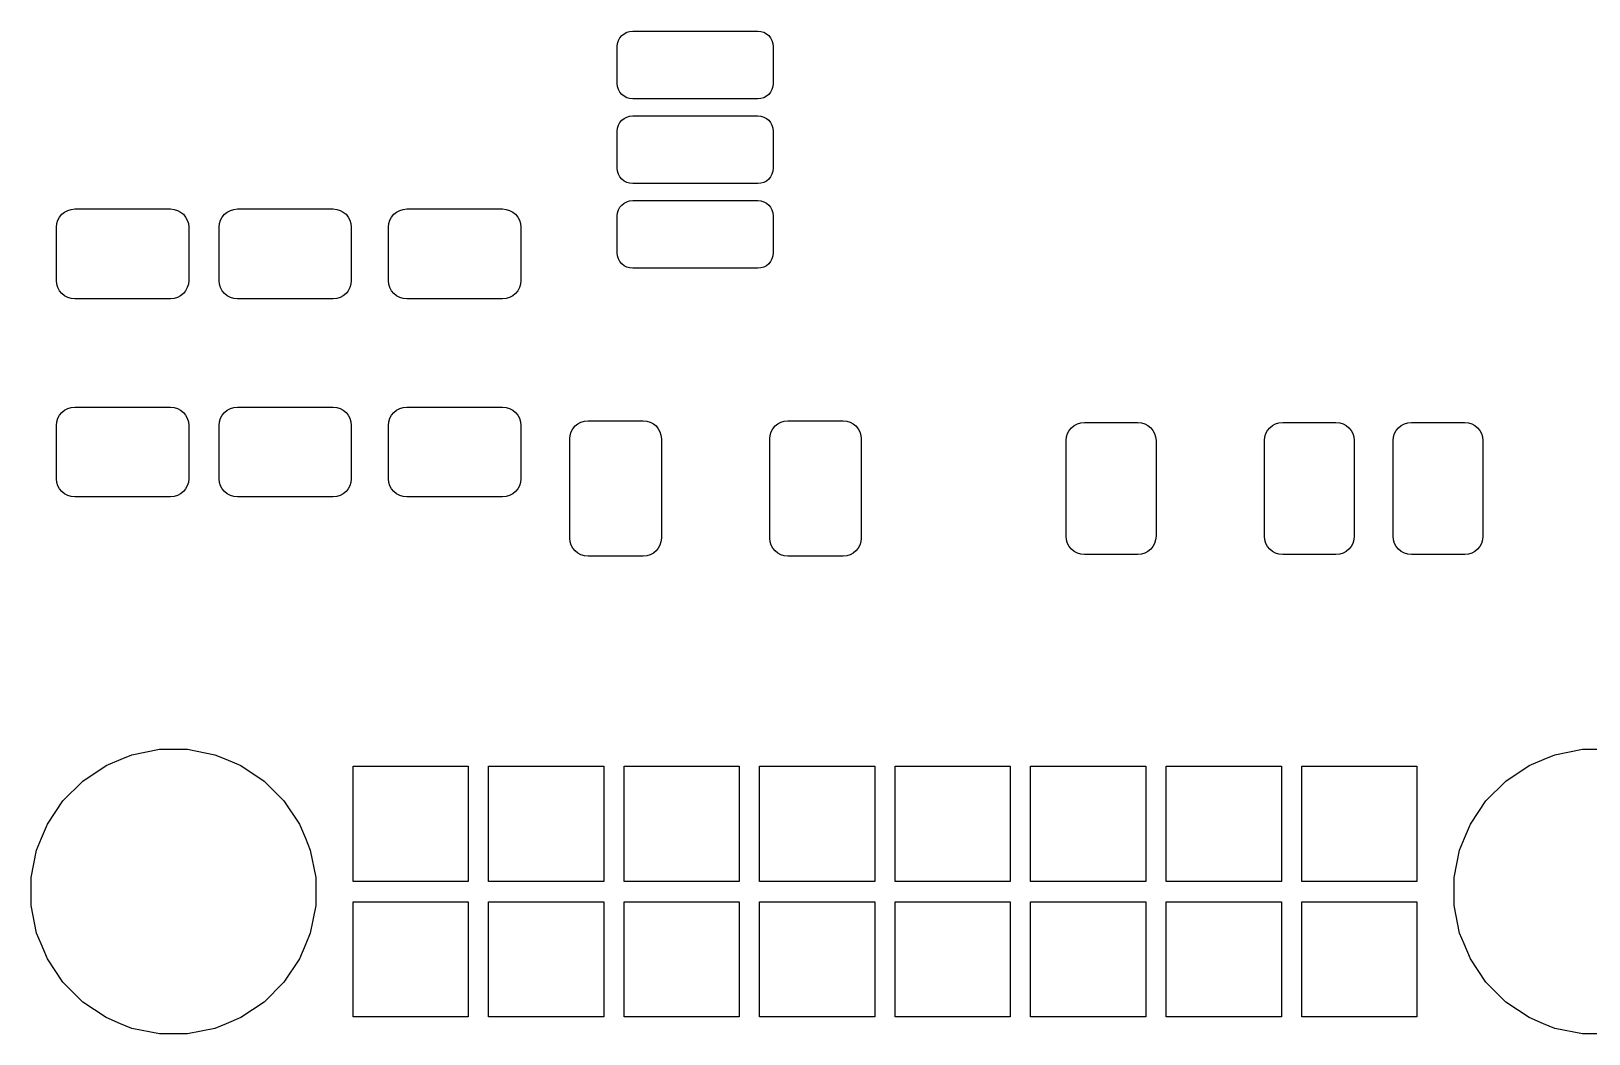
# Model space of a CAD drawing. Extents: x -2.2 to 93.1, y -83.6 to 12.9.
# Drawn here: x 33.4 to 56.39, y -81.8 to -67 of the extents above; entities that cross this region are included whole.
import ezdxf

# ---------------------------------------------------------------- set-up
doc = ezdxf.new("R2010")
doc.units = 0
doc.layers.add('BLACK', color=7, linetype='CONTINUOUS')

msp = doc.modelspace()

# ---------------------------------------------------------------- linework, layer by layer
at = {"layer": 'BLACK', "linetype": 'CONTINUOUS'}
for p, q in [((42.0673, -67.139), (42.0881, -67.1001)), ((42.0881, -67.1001), (42.1161, -67.0661)), ((42.1161, -67.0661), (42.1501, -67.0381)), ((42.1501, -67.0381), (42.189, -67.0173)), ((42.189, -67.0173), (42.2312, -67.0046)), ((42.2312, -67.0046), (42.2775, -67)), ((42.2775, -67), (44.1225, -67)), ((44.1225, -67), (44.1688, -67.0046)), ((44.1688, -67.0046), (44.211, -67.0173)), ((44.211, -67.0173), (44.2499, -67.0381)), ((44.2499, -67.0381), (44.2839, -67.0661)), ((44.2839, -67.0661), (44.3119, -67.1001)), ((44.3119, -67.1001), (44.3327, -67.139)), ((42.05, -67.2275), (42.0546, -67.1812)), ((42.05, -67.7725), (42.05, -67.2275)), ((42.0546, -67.1812), (42.0673, -67.139)), ((44.3327, -67.139), (44.3454, -67.1812)), ((44.3454, -67.1812), (44.35, -67.2275)), ((44.35, -67.2275), (44.35, -67.7725)), ((42.0546, -67.8188), (42.05, -67.7725)), ((44.35, -67.7725), (44.3454, -67.8188)), ((42.0673, -67.861), (42.0546, -67.8188)), ((42.0881, -67.8999), (42.0673, -67.861)), ((42.1161, -67.9339), (42.0881, -67.8999)), ((42.1501, -67.9619), (42.1161, -67.9339)), ((42.189, -67.9826), (42.1501, -67.9619)), ((42.2312, -67.9954), (42.189, -67.9826)), ((42.2775, -68), (42.2312, -67.9954)), ((44.1225, -68), (42.2775, -68)), ((44.1688, -67.9954), (44.1225, -68)), ((44.211, -67.9826), (44.1688, -67.9954)), ((44.2499, -67.9619), (44.211, -67.9826)), ((44.2839, -67.9339), (44.2499, -67.9619)), ((44.3119, -67.8999), (44.2839, -67.9339)), ((44.3327, -67.861), (44.3119, -67.8999)), ((44.3454, -67.8188), (44.3327, -67.861)), ((42.1501, -68.2881), (42.189, -68.2673)), ((42.189, -68.2673), (42.2312, -68.2546)), ((42.2312, -68.2546), (42.2775, -68.25)), ((42.2775, -68.25), (44.1225, -68.25)), ((44.1225, -68.25), (44.1688, -68.2546)), ((44.1688, -68.2546), (44.211, -68.2673)), ((44.211, -68.2673), (44.2499, -68.2881)), ((42.05, -68.4775), (42.0546, -68.4312)), ((42.05, -69.0225), (42.05, -68.4775)), ((42.0546, -68.4312), (42.0673, -68.389)), ((42.0673, -68.389), (42.0881, -68.3501)), ((42.0881, -68.3501), (42.1161, -68.3161)), ((42.1161, -68.3161), (42.1501, -68.2881)), ((44.2499, -68.2881), (44.2839, -68.3161)), ((44.2839, -68.3161), (44.3119, -68.3501)), ((44.3119, -68.3501), (44.3327, -68.389)), ((44.3327, -68.389), (44.3454, -68.4312)), ((44.3454, -68.4312), (44.35, -68.4775)), ((44.35, -68.4775), (44.35, -69.0225)), ((42.0546, -69.0688), (42.05, -69.0225)), ((42.0673, -69.111), (42.0546, -69.0688)), ((42.0881, -69.1499), (42.0673, -69.111)), ((42.1161, -69.1839), (42.0881, -69.1499)), ((42.1501, -69.2119), (42.1161, -69.1839)), ((44.2839, -69.1839), (44.2499, -69.2119)), ((44.3119, -69.1499), (44.2839, -69.1839)), ((44.3327, -69.111), (44.3119, -69.1499)), ((44.3454, -69.0688), (44.3327, -69.111)), ((44.35, -69.0225), (44.3454, -69.0688)), ((42.189, -69.2326), (42.1501, -69.2119)), ((42.2312, -69.2454), (42.189, -69.2326)), ((42.2775, -69.25), (42.2312, -69.2454)), ((44.1225, -69.25), (42.2775, -69.25)), ((44.1688, -69.2454), (44.1225, -69.25)), ((44.211, -69.2326), (44.1688, -69.2454)), ((44.2499, -69.2119), (44.211, -69.2326)), ((33.8937, -69.6701), (33.9397, -69.6455)), ((33.9397, -69.6455), (33.9897, -69.6304)), ((33.9897, -69.6304), (34.0441, -69.625)), ((34.0441, -69.625), (35.4559, -69.625)), ((35.4559, -69.625), (35.5103, -69.6304)), ((35.5103, -69.6304), (35.5603, -69.6455)), ((35.5603, -69.6455), (35.6063, -69.6701)), ((36.2936, -69.6701), (36.3397, -69.6455)), ((36.3397, -69.6455), (36.3897, -69.6304)), ((36.3897, -69.6304), (36.4441, -69.625)), ((36.4441, -69.625), (37.8559, -69.625)), ((37.8559, -69.625), (37.9103, -69.6304)), ((37.9103, -69.6304), (37.9603, -69.6455)), ((37.9603, -69.6455), (38.0063, -69.6701)), ((38.7936, -69.6701), (38.8397, -69.6455)), ((38.8397, -69.6455), (38.8897, -69.6304)), ((38.8897, -69.6304), (38.9441, -69.625)), ((38.9441, -69.625), (40.3559, -69.625)), ((40.3559, -69.625), (40.4103, -69.6304)), ((40.4103, -69.6304), (40.4603, -69.6455)), ((40.4603, -69.6455), (40.5063, -69.6701)), ((42.0546, -69.6812), (42.0673, -69.639)), ((42.0673, -69.639), (42.0881, -69.6001)), ((42.0881, -69.6001), (42.1161, -69.5661)), ((42.1161, -69.5661), (42.1501, -69.5381)), ((42.1501, -69.5381), (42.189, -69.5173)), ((42.189, -69.5173), (42.2312, -69.5046)), ((42.2312, -69.5046), (42.2775, -69.5)), ((42.2775, -69.5), (44.1225, -69.5)), ((44.1225, -69.5), (44.1688, -69.5046)), ((44.1688, -69.5046), (44.211, -69.5173)), ((44.211, -69.5173), (44.2499, -69.5381)), ((44.2499, -69.5381), (44.2839, -69.5661)), ((44.2839, -69.5661), (44.3119, -69.6001)), ((44.3119, -69.6001), (44.3327, -69.639)), ((44.3327, -69.639), (44.3454, -69.6812)), ((33.775, -69.8941), (33.7804, -69.8397)), ((33.7804, -69.8397), (33.7955, -69.7897)), ((33.7955, -69.7897), (33.8201, -69.7437)), ((33.8201, -69.7437), (33.8533, -69.7033)), ((33.8533, -69.7033), (33.8937, -69.6701)), ((35.6063, -69.6701), (35.6467, -69.7033)), ((35.6467, -69.7033), (35.6799, -69.7437)), ((35.6799, -69.7437), (35.7045, -69.7897)), ((35.7045, -69.7897), (35.7196, -69.8397)), ((35.7196, -69.8397), (35.725, -69.8941)), ((36.175, -69.8941), (36.1804, -69.8397)), ((36.1804, -69.8397), (36.1955, -69.7897)), ((36.1955, -69.7897), (36.2201, -69.7437)), ((36.2201, -69.7437), (36.2533, -69.7033)), ((36.2533, -69.7033), (36.2936, -69.6701)), ((38.0063, -69.6701), (38.0467, -69.7033)), ((38.0467, -69.7033), (38.0799, -69.7437)), ((38.0799, -69.7437), (38.1045, -69.7897)), ((38.1045, -69.7897), (38.1196, -69.8397)), ((38.1196, -69.8397), (38.125, -69.8941)), ((38.675, -69.8941), (38.6804, -69.8397)), ((38.6804, -69.8397), (38.6955, -69.7897)), ((38.6955, -69.7897), (38.7201, -69.7437)), ((38.7201, -69.7437), (38.7533, -69.7033)), ((38.7533, -69.7033), (38.7936, -69.6701)), ((40.5063, -69.6701), (40.5467, -69.7033)), ((40.5467, -69.7033), (40.5799, -69.7437)), ((40.5799, -69.7437), (40.6045, -69.7897)), ((40.6045, -69.7897), (40.6196, -69.8397)), ((40.6196, -69.8397), (40.625, -69.8941)), ((42.05, -69.7275), (42.0546, -69.6812)), ((42.05, -70.2725), (42.05, -69.7275)), ((44.3454, -69.6812), (44.35, -69.7275)), ((44.35, -69.7275), (44.35, -70.2725)), ((33.775, -70.6809), (33.775, -69.8941)), ((35.725, -69.8941), (35.725, -70.6809)), ((36.175, -70.6809), (36.175, -69.8941)), ((38.125, -69.8941), (38.125, -70.6809)), ((38.675, -70.6809), (38.675, -69.8941)), ((40.625, -69.8941), (40.625, -70.6809)), ((42.0546, -70.3188), (42.05, -70.2725)), ((42.0673, -70.361), (42.0546, -70.3188)), ((44.3454, -70.3188), (44.3327, -70.361)), ((44.35, -70.2725), (44.3454, -70.3188)), ((42.0881, -70.3999), (42.0673, -70.361)), ((42.1161, -70.4339), (42.0881, -70.3999)), ((42.1501, -70.4619), (42.1161, -70.4339)), ((42.189, -70.4826), (42.1501, -70.4619)), ((42.2312, -70.4954), (42.189, -70.4826)), ((42.2775, -70.5), (42.2312, -70.4954)), ((44.1225, -70.5), (42.2775, -70.5)), ((44.1688, -70.4954), (44.1225, -70.5)), ((44.211, -70.4826), (44.1688, -70.4954)), ((44.2499, -70.4619), (44.211, -70.4826)), ((44.2839, -70.4339), (44.2499, -70.4619)), ((44.3119, -70.3999), (44.2839, -70.4339)), ((44.3327, -70.361), (44.3119, -70.3999)), ((33.7804, -70.7353), (33.775, -70.6809)), ((33.7955, -70.7853), (33.7804, -70.7353)), ((33.8201, -70.8314), (33.7955, -70.7853)), ((35.7045, -70.7853), (35.6799, -70.8314)), ((35.7196, -70.7353), (35.7045, -70.7853)), ((35.725, -70.6809), (35.7196, -70.7353)), ((36.1804, -70.7353), (36.175, -70.6809)), ((36.1955, -70.7853), (36.1804, -70.7353)), ((36.2201, -70.8314), (36.1955, -70.7853)), ((38.1045, -70.7853), (38.0799, -70.8314)), ((38.1196, -70.7353), (38.1045, -70.7853)), ((38.125, -70.6809), (38.1196, -70.7353)), ((38.6804, -70.7353), (38.675, -70.6809)), ((38.6955, -70.7853), (38.6804, -70.7353)), ((38.7201, -70.8314), (38.6955, -70.7853)), ((40.6045, -70.7853), (40.5799, -70.8314)), ((40.6196, -70.7353), (40.6045, -70.7853)), ((40.625, -70.6809), (40.6196, -70.7353)), ((33.8533, -70.8717), (33.8201, -70.8314)), ((33.8937, -70.9049), (33.8533, -70.8717)), ((33.9397, -70.9295), (33.8937, -70.9049)), ((33.9897, -70.9446), (33.9397, -70.9295)), ((34.0441, -70.95), (33.9897, -70.9446)), ((35.4559, -70.95), (34.0441, -70.95)), ((35.5103, -70.9446), (35.4559, -70.95)), ((35.5603, -70.9295), (35.5103, -70.9446)), ((35.6063, -70.9049), (35.5603, -70.9295)), ((35.6467, -70.8717), (35.6063, -70.9049)), ((35.6799, -70.8314), (35.6467, -70.8717)), ((36.2533, -70.8717), (36.2201, -70.8314)), ((36.2936, -70.9049), (36.2533, -70.8717)), ((36.3397, -70.9295), (36.2936, -70.9049)), ((36.3897, -70.9446), (36.3397, -70.9295)), ((36.4441, -70.95), (36.3897, -70.9446)), ((37.8559, -70.95), (36.4441, -70.95)), ((37.9103, -70.9446), (37.8559, -70.95)), ((37.9603, -70.9295), (37.9103, -70.9446)), ((38.0063, -70.9049), (37.9603, -70.9295)), ((38.0467, -70.8717), (38.0063, -70.9049)), ((38.0799, -70.8314), (38.0467, -70.8717)), ((38.7533, -70.8717), (38.7201, -70.8314)), ((38.7936, -70.9049), (38.7533, -70.8717)), ((38.8397, -70.9295), (38.7936, -70.9049)), ((38.8897, -70.9446), (38.8397, -70.9295)), ((38.9441, -70.95), (38.8897, -70.9446)), ((40.3559, -70.95), (38.9441, -70.95)), ((40.4103, -70.9446), (40.3559, -70.95)), ((40.4603, -70.9295), (40.4103, -70.9446)), ((40.5063, -70.9049), (40.4603, -70.9295)), ((40.5467, -70.8717), (40.5063, -70.9049)), ((40.5799, -70.8314), (40.5467, -70.8717)), ((33.8201, -72.6686), (33.8533, -72.6283)), ((33.8533, -72.6283), (33.8937, -72.5951)), ((33.8937, -72.5951), (33.9397, -72.5705)), ((33.9397, -72.5705), (33.9897, -72.5554)), ((33.9897, -72.5554), (34.0441, -72.55)), ((34.0441, -72.55), (35.4559, -72.55)), ((35.4559, -72.55), (35.5103, -72.5554)), ((35.5103, -72.5554), (35.5603, -72.5705)), ((35.5603, -72.5705), (35.6063, -72.5951)), ((35.6063, -72.5951), (35.6467, -72.6283)), ((35.6467, -72.6283), (35.6799, -72.6686)), ((36.2201, -72.6686), (36.2533, -72.6283)), ((36.2533, -72.6283), (36.2936, -72.5951)), ((36.2936, -72.5951), (36.3397, -72.5705)), ((36.3397, -72.5705), (36.3897, -72.5554)), ((36.3897, -72.5554), (36.4441, -72.55)), ((36.4441, -72.55), (37.8559, -72.55)), ((37.8559, -72.55), (37.9103, -72.5554)), ((37.9103, -72.5554), (37.9603, -72.5705)), ((37.9603, -72.5705), (38.0063, -72.5951)), ((38.0063, -72.5951), (38.0467, -72.6283)), ((38.0467, -72.6283), (38.0799, -72.6686)), ((38.7201, -72.6686), (38.7533, -72.6283)), ((38.7533, -72.6283), (38.7936, -72.5951)), ((38.7936, -72.5951), (38.8397, -72.5705)), ((38.8397, -72.5705), (38.8897, -72.5554)), ((38.8897, -72.5554), (38.9441, -72.55)), ((38.9441, -72.55), (40.3559, -72.55)), ((40.3559, -72.55), (40.4103, -72.5554)), ((40.4103, -72.5554), (40.4603, -72.5705)), ((40.4603, -72.5705), (40.5063, -72.5951)), ((40.5063, -72.5951), (40.5467, -72.6283)), ((40.5467, -72.6283), (40.5799, -72.6686)), ((33.775, -72.8191), (33.7804, -72.7647)), ((33.775, -73.6059), (33.775, -72.8191)), ((33.7804, -72.7647), (33.7955, -72.7147)), ((33.7955, -72.7147), (33.8201, -72.6686)), ((35.6799, -72.6686), (35.7045, -72.7147)), ((35.7045, -72.7147), (35.7196, -72.7647)), ((35.7196, -72.7647), (35.725, -72.8191)), ((35.725, -72.8191), (35.725, -73.6059)), ((36.175, -72.8191), (36.1804, -72.7647)), ((36.175, -73.6059), (36.175, -72.8191)), ((36.1804, -72.7647), (36.1955, -72.7147)), ((36.1955, -72.7147), (36.2201, -72.6686)), ((38.0799, -72.6686), (38.1045, -72.7147)), ((38.1045, -72.7147), (38.1196, -72.7647)), ((38.1196, -72.7647), (38.125, -72.8191)), ((38.125, -72.8191), (38.125, -73.6059)), ((38.675, -72.8191), (38.6804, -72.7647)), ((38.675, -73.6059), (38.675, -72.8191)), ((38.6804, -72.7647), (38.6955, -72.7147)), ((38.6955, -72.7147), (38.7201, -72.6686)), ((40.5799, -72.6686), (40.6045, -72.7147)), ((40.6045, -72.7147), (40.6196, -72.7647)), ((40.6196, -72.7647), (40.625, -72.8191)), ((40.625, -72.8191), (40.625, -73.6059)), ((41.3704, -72.9138), (41.3949, -72.868)), ((41.3949, -72.868), (41.4279, -72.8279)), ((41.4279, -72.8279), (41.468, -72.7949)), ((41.468, -72.7949), (41.5138, -72.7704)), ((41.5138, -72.7704), (41.5635, -72.7553)), ((41.5635, -72.7553), (41.6177, -72.75)), ((41.6177, -72.75), (42.4323, -72.75)), ((42.4323, -72.75), (42.4865, -72.7553)), ((42.4865, -72.7553), (42.5362, -72.7704)), ((42.5362, -72.7704), (42.582, -72.7949)), ((42.582, -72.7949), (42.6221, -72.8279)), ((42.6221, -72.8279), (42.6551, -72.868)), ((42.6551, -72.868), (42.6796, -72.9138)), ((44.3204, -72.9138), (44.3449, -72.868)), ((44.3449, -72.868), (44.3779, -72.8279)), ((44.3779, -72.8279), (44.418, -72.7949)), ((44.418, -72.7949), (44.4638, -72.7704)), ((44.4638, -72.7704), (44.5135, -72.7553)), ((44.5135, -72.7553), (44.5677, -72.75)), ((44.5677, -72.75), (45.3823, -72.75)), ((45.3823, -72.75), (45.4365, -72.7553)), ((45.4365, -72.7553), (45.4862, -72.7704)), ((45.4862, -72.7704), (45.532, -72.7949)), ((45.532, -72.7949), (45.5721, -72.8279)), ((45.5721, -72.8279), (45.6051, -72.868)), ((45.6051, -72.868), (45.6296, -72.9138)), ((48.7201, -72.8936), (48.7533, -72.8533)), ((48.7533, -72.8533), (48.7936, -72.8201)), ((48.7936, -72.8201), (48.8397, -72.7955)), ((48.8397, -72.7955), (48.8897, -72.7804)), ((48.8897, -72.7804), (48.9441, -72.775)), ((48.9441, -72.775), (49.7309, -72.775)), ((49.7309, -72.775), (49.7853, -72.7804)), ((49.7853, -72.7804), (49.8353, -72.7955)), ((49.8353, -72.7955), (49.8813, -72.8201)), ((49.8813, -72.8201), (49.9217, -72.8533)), ((49.9217, -72.8533), (49.9549, -72.8936)), ((51.6451, -72.8936), (51.6783, -72.8533)), ((51.6783, -72.8533), (51.7186, -72.8201)), ((51.7186, -72.8201), (51.7647, -72.7955)), ((51.7647, -72.7955), (51.8147, -72.7804)), ((51.8147, -72.7804), (51.8691, -72.775)), ((51.8691, -72.775), (52.6559, -72.775)), ((52.6559, -72.775), (52.7103, -72.7804)), ((52.7103, -72.7804), (52.7603, -72.7955)), ((52.7603, -72.7955), (52.8063, -72.8201)), ((52.8063, -72.8201), (52.8467, -72.8533)), ((52.8467, -72.8533), (52.8799, -72.8936)), ((53.5451, -72.8936), (53.5783, -72.8533)), ((53.5783, -72.8533), (53.6186, -72.8201)), ((53.6186, -72.8201), (53.6647, -72.7955)), ((53.6647, -72.7955), (53.7147, -72.7804)), ((53.7147, -72.7804), (53.7691, -72.775)), ((53.7691, -72.775), (54.5559, -72.775)), ((54.5559, -72.775), (54.6103, -72.7804)), ((54.6103, -72.7804), (54.6603, -72.7955)), ((54.6603, -72.7955), (54.7064, -72.8201)), ((54.7064, -72.8201), (54.7467, -72.8533)), ((54.7467, -72.8533), (54.7799, -72.8936)), ((41.35, -73.0177), (41.3553, -72.9635)), ((41.35, -74.4823), (41.35, -73.0177)), ((41.3553, -72.9635), (41.3704, -72.9138)), ((42.6796, -72.9138), (42.6947, -72.9635)), ((42.6947, -72.9635), (42.7, -73.0177)), ((42.7, -73.0177), (42.7, -74.4823)), ((44.3, -73.0177), (44.3053, -72.9635)), ((44.3, -74.4823), (44.3, -73.0177)), ((44.3053, -72.9635), (44.3204, -72.9138)), ((45.6296, -72.9138), (45.6447, -72.9635)), ((45.6447, -72.9635), (45.65, -73.0177)), ((45.65, -73.0177), (45.65, -74.4823)), ((48.675, -73.0441), (48.6804, -72.9897)), ((48.675, -74.4559), (48.675, -73.0441)), ((48.6804, -72.9897), (48.6955, -72.9397)), ((48.6955, -72.9397), (48.7201, -72.8936)), ((49.9549, -72.8936), (49.9795, -72.9397)), ((49.9795, -72.9397), (49.9946, -72.9897)), ((49.9946, -72.9897), (50, -73.0441)), ((50, -73.0441), (50, -74.4559)), ((51.6, -73.0441), (51.6054, -72.9897)), ((51.6, -74.4559), (51.6, -73.0441)), ((51.6054, -72.9897), (51.6205, -72.9397)), ((51.6205, -72.9397), (51.6451, -72.8936)), ((52.8799, -72.8936), (52.9045, -72.9397)), ((52.9045, -72.9397), (52.9196, -72.9897)), ((52.9196, -72.9897), (52.925, -73.0441)), ((52.925, -73.0441), (52.925, -74.4559)), ((53.5, -73.0441), (53.5054, -72.9897)), ((53.5, -74.4559), (53.5, -73.0441)), ((53.5054, -72.9897), (53.5205, -72.9397)), ((53.5205, -72.9397), (53.5451, -72.8936)), ((54.7799, -72.8936), (54.8045, -72.9397)), ((54.8045, -72.9397), (54.8196, -72.9897)), ((54.8196, -72.9897), (54.825, -73.0441)), ((54.825, -73.0441), (54.825, -74.4559)), ((33.7804, -73.6603), (33.775, -73.6059)), ((33.7955, -73.7103), (33.7804, -73.6603)), ((33.8201, -73.7563), (33.7955, -73.7103)), ((33.8533, -73.7967), (33.8201, -73.7563)), ((35.6799, -73.7563), (35.6467, -73.7967)), ((35.7045, -73.7103), (35.6799, -73.7563)), ((35.7196, -73.6603), (35.7045, -73.7103)), ((35.725, -73.6059), (35.7196, -73.6603)), ((36.1804, -73.6603), (36.175, -73.6059)), ((36.1955, -73.7103), (36.1804, -73.6603)), ((36.2201, -73.7563), (36.1955, -73.7103)), ((36.2533, -73.7967), (36.2201, -73.7563)), ((38.0799, -73.7563), (38.0467, -73.7967)), ((38.1045, -73.7103), (38.0799, -73.7563)), ((38.1196, -73.6603), (38.1045, -73.7103)), ((38.125, -73.6059), (38.1196, -73.6603)), ((38.6804, -73.6603), (38.675, -73.6059)), ((38.6955, -73.7103), (38.6804, -73.6603)), ((38.7201, -73.7563), (38.6955, -73.7103)), ((38.7533, -73.7967), (38.7201, -73.7563)), ((40.5799, -73.7563), (40.5467, -73.7967)), ((40.6045, -73.7103), (40.5799, -73.7563)), ((40.6196, -73.6603), (40.6045, -73.7103)), ((40.625, -73.6059), (40.6196, -73.6603)), ((33.8937, -73.8299), (33.8533, -73.7967)), ((33.9397, -73.8545), (33.8937, -73.8299)), ((33.9897, -73.8696), (33.9397, -73.8545)), ((34.0441, -73.875), (33.9897, -73.8696)), ((35.4559, -73.875), (34.0441, -73.875)), ((35.5103, -73.8696), (35.4559, -73.875)), ((35.5603, -73.8545), (35.5103, -73.8696)), ((35.6063, -73.8299), (35.5603, -73.8545)), ((35.6467, -73.7967), (35.6063, -73.8299)), ((36.2936, -73.8299), (36.2533, -73.7967)), ((36.3397, -73.8545), (36.2936, -73.8299)), ((36.3897, -73.8696), (36.3397, -73.8545)), ((36.4441, -73.875), (36.3897, -73.8696)), ((37.8559, -73.875), (36.4441, -73.875)), ((37.9103, -73.8696), (37.8559, -73.875)), ((37.9603, -73.8545), (37.9103, -73.8696)), ((38.0063, -73.8299), (37.9603, -73.8545)), ((38.0467, -73.7967), (38.0063, -73.8299)), ((38.7936, -73.8299), (38.7533, -73.7967)), ((38.8397, -73.8545), (38.7936, -73.8299)), ((38.8897, -73.8696), (38.8397, -73.8545)), ((38.9441, -73.875), (38.8897, -73.8696)), ((40.3559, -73.875), (38.9441, -73.875)), ((40.4103, -73.8696), (40.3559, -73.875)), ((40.4603, -73.8545), (40.4103, -73.8696)), ((40.5063, -73.8299), (40.4603, -73.8545)), ((40.5467, -73.7967), (40.5063, -73.8299)), ((48.6804, -74.5103), (48.675, -74.4559)), ((50, -74.4559), (49.9946, -74.5103)), ((51.6054, -74.5103), (51.6, -74.4559)), ((52.925, -74.4559), (52.9196, -74.5103)), ((53.5054, -74.5103), (53.5, -74.4559)), ((54.825, -74.4559), (54.8196, -74.5103)), ((41.3553, -74.5365), (41.35, -74.4823)), ((41.3704, -74.5862), (41.3553, -74.5365)), ((41.3949, -74.632), (41.3704, -74.5862)), ((41.4279, -74.6721), (41.3949, -74.632)), ((41.468, -74.7051), (41.4279, -74.6721)), ((41.5138, -74.7296), (41.468, -74.7051)), ((42.582, -74.7051), (42.5362, -74.7296)), ((42.6221, -74.6721), (42.582, -74.7051)), ((42.6551, -74.632), (42.6221, -74.6721)), ((42.6796, -74.5862), (42.6551, -74.632)), ((42.6947, -74.5365), (42.6796, -74.5862)), ((42.7, -74.4823), (42.6947, -74.5365)), ((44.3053, -74.5365), (44.3, -74.4823)), ((44.3204, -74.5862), (44.3053, -74.5365)), ((44.3449, -74.632), (44.3204, -74.5862)), ((44.3779, -74.6721), (44.3449, -74.632)), ((44.418, -74.7051), (44.3779, -74.6721)), ((44.4638, -74.7296), (44.418, -74.7051)), ((45.532, -74.7051), (45.4862, -74.7296)), ((45.5721, -74.6721), (45.532, -74.7051)), ((45.6051, -74.632), (45.5721, -74.6721)), ((45.6296, -74.5862), (45.6051, -74.632)), ((45.6447, -74.5365), (45.6296, -74.5862)), ((45.65, -74.4823), (45.6447, -74.5365)), ((48.6955, -74.5603), (48.6804, -74.5103)), ((48.7201, -74.6063), (48.6955, -74.5603)), ((48.7533, -74.6467), (48.7201, -74.6063)), ((48.7936, -74.6799), (48.7533, -74.6467)), ((48.8397, -74.7045), (48.7936, -74.6799)), ((48.8897, -74.7196), (48.8397, -74.7045)), ((49.8353, -74.7045), (49.7853, -74.7196)), ((49.8813, -74.6799), (49.8353, -74.7045)), ((49.9217, -74.6467), (49.8813, -74.6799)), ((49.9549, -74.6063), (49.9217, -74.6467)), ((49.9795, -74.5603), (49.9549, -74.6063)), ((49.9946, -74.5103), (49.9795, -74.5603)), ((51.6205, -74.5603), (51.6054, -74.5103)), ((51.6451, -74.6063), (51.6205, -74.5603)), ((51.6783, -74.6467), (51.6451, -74.6063)), ((51.7186, -74.6799), (51.6783, -74.6467)), ((51.7647, -74.7045), (51.7186, -74.6799)), ((51.8147, -74.7196), (51.7647, -74.7045)), ((52.7603, -74.7045), (52.7103, -74.7196)), ((52.8063, -74.6799), (52.7603, -74.7045)), ((52.8467, -74.6467), (52.8063, -74.6799)), ((52.8799, -74.6063), (52.8467, -74.6467)), ((52.9045, -74.5603), (52.8799, -74.6063)), ((52.9196, -74.5103), (52.9045, -74.5603)), ((53.5205, -74.5603), (53.5054, -74.5103)), ((53.5451, -74.6063), (53.5205, -74.5603)), ((53.5783, -74.6467), (53.5451, -74.6063)), ((53.6186, -74.6799), (53.5783, -74.6467)), ((53.6647, -74.7045), (53.6186, -74.6799)), ((53.7147, -74.7196), (53.6647, -74.7045)), ((54.6603, -74.7045), (54.6103, -74.7196)), ((54.7064, -74.6799), (54.6603, -74.7045)), ((54.7467, -74.6467), (54.7064, -74.6799)), ((54.7799, -74.6063), (54.7467, -74.6467)), ((54.8045, -74.5603), (54.7799, -74.6063)), ((54.8196, -74.5103), (54.8045, -74.5603)), ((41.5635, -74.7447), (41.5138, -74.7296)), ((41.6177, -74.75), (41.5635, -74.7447)), ((42.4323, -74.75), (41.6177, -74.75)), ((42.4865, -74.7447), (42.4323, -74.75)), ((42.5362, -74.7296), (42.4865, -74.7447)), ((44.5135, -74.7447), (44.4638, -74.7296)), ((44.5677, -74.75), (44.5135, -74.7447)), ((45.3823, -74.75), (44.5677, -74.75)), ((45.4365, -74.7447), (45.3823, -74.75)), ((45.4862, -74.7296), (45.4365, -74.7447)), ((48.9441, -74.725), (48.8897, -74.7196)), ((49.7309, -74.725), (48.9441, -74.725)), ((49.7853, -74.7196), (49.7309, -74.725)), ((51.8691, -74.725), (51.8147, -74.7196)), ((52.6559, -74.725), (51.8691, -74.725)), ((52.7103, -74.7196), (52.6559, -74.725)), ((53.7691, -74.725), (53.7147, -74.7196)), ((54.5559, -74.725), (53.7691, -74.725)), ((54.6103, -74.7196), (54.5559, -74.725)), ((34.7292, -77.7463), (34.8875, -77.6807)), ((34.8875, -77.6807), (35.2932, -77.6)), ((35.2932, -77.6), (35.7068, -77.6)), ((35.7068, -77.6), (36.1125, -77.6807)), ((36.1125, -77.6807), (36.2708, -77.7463)), ((55.7292, -77.7463), (55.8875, -77.6807)), ((55.8875, -77.6807), (56.2932, -77.6)), ((56.2932, -77.6), (56.7068, -77.6)), ((34.1613, -78.0688), (34.5053, -77.839)), ((34.5053, -77.839), (34.7292, -77.7463)), ((36.2708, -77.7463), (36.4947, -77.839)), ((36.4947, -77.839), (36.8387, -78.0688)), ((38.15, -79.55), (38.15, -77.85)), ((38.15, -77.85), (39.85, -77.85)), ((39.85, -77.85), (39.85, -79.55)), ((40.15, -79.55), (40.15, -77.85)), ((40.15, -77.85), (41.85, -77.85)), ((41.85, -77.85), (41.85, -79.55)), ((42.15, -79.55), (42.15, -77.85)), ((42.15, -77.85), (43.85, -77.85)), ((43.85, -77.85), (43.85, -79.55)), ((44.15, -79.55), (44.15, -77.85)), ((44.15, -77.85), (45.85, -77.85)), ((45.85, -77.85), (45.85, -79.55)), ((46.15, -79.55), (46.15, -77.85)), ((46.15, -77.85), (47.85, -77.85)), ((47.85, -77.85), (47.85, -79.55)), ((48.15, -79.55), (48.15, -77.85)), ((48.15, -77.85), (49.85, -77.85)), ((49.85, -77.85), (49.85, -79.55)), ((50.15, -79.55), (50.15, -77.85)), ((50.15, -77.85), (51.85, -77.85)), ((51.85, -77.85), (51.85, -79.55)), ((52.15, -79.55), (52.15, -77.85)), ((52.15, -77.85), (53.85, -77.85)), ((53.85, -77.85), (53.85, -79.55)), ((55.1613, -78.0688), (55.5053, -77.839)), ((55.5053, -77.839), (55.7292, -77.7463)), ((33.8688, -78.3613), (34.1613, -78.0688)), ((36.8387, -78.0688), (37.1312, -78.3613)), ((54.8688, -78.3613), (55.1613, -78.0688)), ((33.639, -78.7053), (33.8688, -78.3613)), ((37.1312, -78.3613), (37.361, -78.7053)), ((54.639, -78.7053), (54.8688, -78.3613)), ((33.5538, -78.911), (33.639, -78.7053)), ((37.361, -78.7053), (37.4462, -78.911)), ((54.5538, -78.911), (54.639, -78.7053)), ((33.4807, -79.0875), (33.5538, -78.911)), ((37.4462, -78.911), (37.5193, -79.0875)), ((54.4807, -79.0875), (54.5538, -78.911)), ((33.4, -79.4932), (33.4807, -79.0875)), ((37.5193, -79.0875), (37.6, -79.4932)), ((54.4, -79.4932), (54.4807, -79.0875)), ((33.4, -79.9068), (33.4, -79.4932)), ((37.6, -79.4932), (37.6, -79.9068)), ((54.4, -79.9068), (54.4, -79.4932)), ((39.85, -79.55), (38.15, -79.55)), ((41.85, -79.55), (40.15, -79.55)), ((43.85, -79.55), (42.15, -79.55)), ((45.85, -79.55), (44.15, -79.55)), ((47.85, -79.55), (46.15, -79.55)), ((49.85, -79.55), (48.15, -79.55)), ((51.85, -79.55), (50.15, -79.55)), ((53.85, -79.55), (52.15, -79.55)), ((33.4807, -80.3125), (33.4, -79.9068)), ((37.6, -79.9068), (37.5193, -80.3125)), ((38.15, -81.55), (38.15, -79.85)), ((38.15, -79.85), (39.85, -79.85)), ((39.85, -79.85), (39.85, -81.55)), ((40.15, -81.55), (40.15, -79.85)), ((40.15, -79.85), (41.85, -79.85)), ((41.85, -79.85), (41.85, -81.55)), ((42.15, -81.55), (42.15, -79.85)), ((42.15, -79.85), (43.85, -79.85)), ((43.85, -79.85), (43.85, -81.55)), ((44.15, -81.55), (44.15, -79.85)), ((44.15, -79.85), (45.85, -79.85)), ((45.85, -79.85), (45.85, -81.55)), ((46.15, -81.55), (46.15, -79.85)), ((46.15, -79.85), (47.85, -79.85)), ((47.85, -79.85), (47.85, -81.55)), ((48.15, -81.55), (48.15, -79.85)), ((48.15, -79.85), (49.85, -79.85)), ((49.85, -79.85), (49.85, -81.55)), ((50.15, -81.55), (50.15, -79.85)), ((50.15, -79.85), (51.85, -79.85)), ((51.85, -79.85), (51.85, -81.55)), ((52.15, -81.55), (52.15, -79.85)), ((52.15, -79.85), (53.85, -79.85)), ((53.85, -79.85), (53.85, -81.55)), ((54.4807, -80.3125), (54.4, -79.9068)), ((33.5463, -80.4708), (33.4807, -80.3125)), ((37.5193, -80.3125), (37.4537, -80.4708)), ((54.5463, -80.4708), (54.4807, -80.3125)), ((33.639, -80.6947), (33.5463, -80.4708)), ((37.4537, -80.4708), (37.361, -80.6947)), ((54.639, -80.6947), (54.5463, -80.4708)), ((33.8688, -81.0387), (33.639, -80.6947)), ((37.361, -80.6947), (37.1312, -81.0387)), ((54.8688, -81.0387), (54.639, -80.6947)), ((34.1613, -81.3312), (33.8688, -81.0387)), ((37.1312, -81.0387), (36.8387, -81.3312)), ((55.1613, -81.3312), (54.8688, -81.0387)), ((34.5053, -81.561), (34.1613, -81.3312)), ((36.8387, -81.3312), (36.4947, -81.561)), ((55.5053, -81.561), (55.1613, -81.3312)), ((34.7202, -81.65), (34.5053, -81.561)), ((36.4947, -81.561), (36.2798, -81.65)), ((39.85, -81.55), (38.15, -81.55)), ((41.85, -81.55), (40.15, -81.55)), ((43.85, -81.55), (42.15, -81.55)), ((45.85, -81.55), (44.15, -81.55)), ((47.85, -81.55), (46.15, -81.55)), ((49.85, -81.55), (48.15, -81.55)), ((51.85, -81.55), (50.15, -81.55)), ((53.85, -81.55), (52.15, -81.55)), ((55.7202, -81.65), (55.5053, -81.561)), ((34.8875, -81.7193), (34.7202, -81.65)), ((35.2932, -81.8), (34.8875, -81.7193)), ((35.7068, -81.8), (35.2932, -81.8)), ((36.1125, -81.7193), (35.7068, -81.8)), ((36.2798, -81.65), (36.1125, -81.7193)), ((55.8875, -81.7193), (55.7202, -81.65)), ((56.2932, -81.8), (55.8875, -81.7193)), ((56.7068, -81.8), (56.2932, -81.8))]:
    msp.add_line(p, q, dxfattribs=at)

doc.saveas('drawing.dxf')
